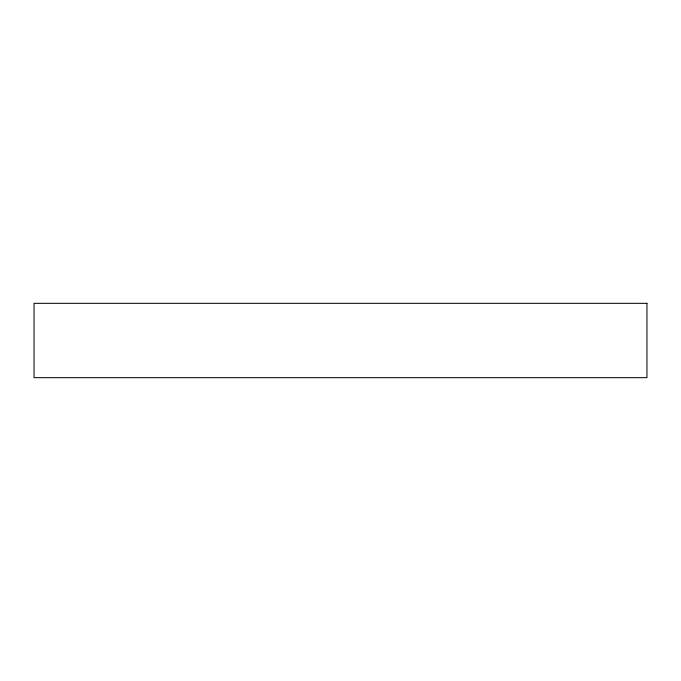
<?xml version="1.0" encoding="UTF-8"?>
<svg xmlns="http://www.w3.org/2000/svg" width="681" height="681" viewBox="0 0 681 681"><rect width="100%" height="100%" fill="white"/><g stroke="black" fill="none" stroke-linecap="round" stroke-linejoin="round"><path stroke-width="1.02" d="M646.95 303.326L34.05 303.326L34.05 377.674L646.95 377.674L646.95 303.326"/></g></svg>
